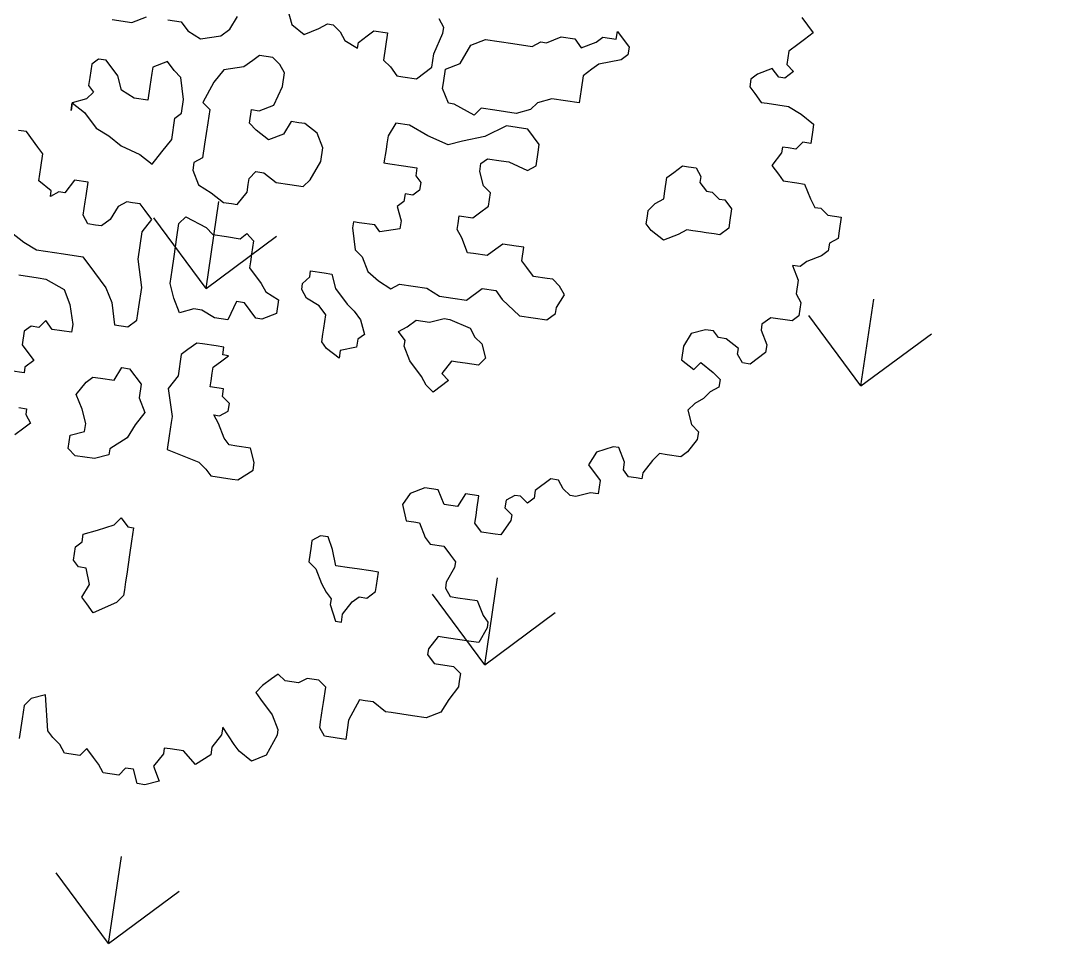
# Model space of a CAD drawing. Header units: millimetres. Extents: x 338 to 506, y 179 to 335.
# Drawn here: x 384.634 to 389.107, y 317.016 to 321.02 of the extents above; entities that cross this region are included whole.
import ezdxf

# ---------------------------------------------------------------- set-up
doc = ezdxf.new("R2010")
doc.units = ezdxf.units.MM
for name, color, linetype in [('ANDEN', 251, 'Continuous'), ('ARBOL-TOP', 3, 'Continuous'), ('MUROS', 32, 'Continuous')]:
    doc.layers.add(name, color=color, linetype=linetype)

# ---------------------------------------------------------------- blocks, each defined once
blk = doc.blocks.new('*U887')
at = {"layer": 'ANDEN', "linetype": 'Continuous', "extrusion": (0, 0, -1)}
for points in [[(-139.8345, 133.6332), (-140.5344, 78.5683), (-139.8345, 78.5683)], [(-139.8345, 133.6332), (-140.5344, 133.6332), (-140.5344, 78.5683)]]:
    blk.add_solid(points, dxfattribs=at)
blk = doc.blocks.new('*X960')
at = {"color": 0}
for p, q in [((132.618, 120.5804), (132.8874, 120.8498)), ((135.4917, 120.5804), (135.7611, 120.8498)), ((132.618, 120.5804), (132.8874, 120.311)), ((132.618, 120.5804), (132.999, 120.5804)), ((135.4917, 120.5804), (135.7611, 120.311)), ((135.4917, 120.5804), (135.8727, 120.5804)), ((134.0549, 119.1436), (134.3243, 119.413)), ((134.0549, 119.1436), (134.3243, 118.8742)), ((134.0549, 119.1436), (134.4359, 119.1436)), ((135.4917, 117.7067), (135.7611, 117.9761)), ((135.4917, 117.7067), (135.7611, 117.4373)), ((135.4917, 117.7067), (135.8727, 117.7067))]:
    blk.add_line(p, q, dxfattribs=at)
blk = doc.blocks.new('ARBOLITO')
at = {"linetype": 'ByBlock'}
for points in [[(463.3185, 69.1589), (463.333, 69.1444), (463.3247, 69.1361), (463.3185, 69.1298), (463.3102, 69.1215), (463.3102, 69.107), (463.3185, 69.1008), (463.3102, 69.0924), (463.3039, 69.0924), (463.2956, 69.1008), (463.2811, 69.0924), (463.2749, 69.0862), (463.2749, 69.0779), (463.2811, 69.0717), (463.2894, 69.0633), (463.2956, 69.0633), (463.3185, 69.0633), (463.333, 69.0571), (463.3476, 69.0488), (463.3476, 69.0426), (463.3476, 69.028), (463.3393, 69.028), (463.333, 69.0197), (463.3247, 69.0197), (463.3185, 69.0197), (463.3185, 69.0135), (463.3102, 68.9989), (463.3185, 68.9906), (463.3247, 68.9844), (463.3393, 68.9844), (463.3476, 68.9844), (463.3559, 68.9698), (463.3621, 68.9615), (463.3684, 68.9615), (463.3767, 68.9553), (463.3912, 68.9553), (463.3912, 68.9408), (463.3912, 68.9324), (463.3829, 68.9262), (463.3829, 68.9179), (463.3767, 68.9117), (463.3621, 68.9034), (463.3559, 68.8971), (463.3476, 68.8971), (463.3559, 68.8826), (463.3559, 68.868), (463.3621, 68.8597), (463.3621, 68.8452), (463.3559, 68.8389), (463.333, 68.8389), (463.3247, 68.8306), (463.3247, 68.8244), (463.333, 68.8098), (463.333, 68.8015), (463.3185, 68.787), (463.3102, 68.787), (463.3039, 68.7953), (463.3039, 68.8015), (463.2894, 68.8098), (463.2811, 68.8098), (463.2749, 68.8161), (463.2665, 68.8161), (463.252, 68.8098), (463.2458, 68.7953), (463.2458, 68.7808), (463.2603, 68.7724), (463.2665, 68.7808), (463.2811, 68.7724), (463.2894, 68.7662), (463.2894, 68.7579), (463.2811, 68.7517), (463.2749, 68.7434), (463.2665, 68.7371), (463.2603, 68.7288), (463.2665, 68.7143), (463.2749, 68.708), (463.2749, 68.6997), (463.2665, 68.6852), (463.2603, 68.6789), (463.2458, 68.6789), (463.2375, 68.6789), (463.2312, 68.6706), (463.2229, 68.6561), (463.2229, 68.6498), (463.2167, 68.6498), (463.2084, 68.6498), (463.2021, 68.6561), (463.2021, 68.6644), (463.1938, 68.6789), (463.1876, 68.6789), (463.171, 68.6706), (463.1647, 68.6561), (463.1793, 68.6415), (463.1793, 68.627), (463.171, 68.627), (463.1564, 68.6208), (463.1502, 68.6208), (463.1419, 68.627), (463.1356, 68.6353), (463.1273, 68.6353), (463.1128, 68.6208), (463.1128, 68.6124), (463.1065, 68.6062), (463.0982, 68.6124), (463.092, 68.6124), (463.0837, 68.6062), (463.0837, 68.5979), (463.092, 68.5917), (463.092, 68.5854), (463.0837, 68.5688), (463.0775, 68.5688), (463.0629, 68.5688), (463.0546, 68.5771), (463.0546, 68.5854), (463.0546, 68.5917), (463.0546, 68.6062), (463.0401, 68.6062), (463.0338, 68.5917), (463.0193, 68.5917), (463.011, 68.6062), (462.9964, 68.6062), (462.9819, 68.5979), (462.9756, 68.5854), (462.9819, 68.5688), (462.9902, 68.5688), (462.9964, 68.5688), (463.0047, 68.5543), (463.011, 68.548), (463.0255, 68.548), (463.0338, 68.5397), (463.0401, 68.5335), (463.0401, 68.5273), (463.0338, 68.5106), (463.0338, 68.5044), (463.0401, 68.4961), (463.0484, 68.4961), (463.0691, 68.4961), (463.0775, 68.4815), (463.0837, 68.4753), (463.0837, 68.4691), (463.0775, 68.4524), (463.0691, 68.4524), (463.0546, 68.4524), (463.0401, 68.4524), (463.0338, 68.4524), (463.0255, 68.4379), (463.0255, 68.4317), (463.0338, 68.4234), (463.0546, 68.4234), (463.0629, 68.4171), (463.0629, 68.4088), (463.0629, 68.4026), (463.0546, 68.388), (463.0484, 68.3735), (463.0338, 68.3652), (463.0193, 68.3652), (462.9964, 68.3652), (462.9902, 68.3652), (462.9756, 68.3735), (462.9673, 68.3735), (462.9611, 68.3735), (462.9528, 68.3506), (462.9528, 68.3299), (462.9299, 68.3299), (462.9237, 68.3382), (462.9237, 68.3444), (462.9237, 68.3589), (462.9237, 68.3652), (462.9237, 68.3818), (462.9154, 68.388), (462.9029, 68.388), (462.8946, 68.3818), (462.8801, 68.3818), (462.8717, 68.388), (462.8655, 68.3818), (462.8572, 68.3735), (462.851, 68.3652), (462.8572, 68.3589), (462.8717, 68.3444), (462.8801, 68.3299), (462.8801, 68.3236), (462.8717, 68.3008), (462.8572, 68.2925), (462.8427, 68.3008), (462.8364, 68.307), (462.8219, 68.3236), (462.8219, 68.3153), (462.8136, 68.3008), (462.8136, 68.2925), (462.799, 68.28), (462.7845, 68.2925), (462.7699, 68.2925), (462.7637, 68.2925), (462.7637, 68.2862), (462.7554, 68.2717), (462.7637, 68.2571), (462.7491, 68.2509), (462.7408, 68.2509), (462.7346, 68.2654), (462.7263, 68.2654), (462.7201, 68.2571), (462.7034, 68.2571), (462.6972, 68.2654), (462.691, 68.2717), (462.6827, 68.28), (462.6764, 68.2717), (462.6598, 68.2717), (462.6536, 68.28), (462.6453, 68.2862), (462.639, 68.2925), (462.6307, 68.3299), (462.6162, 68.3236), (462.6099, 68.3153), (462.6099, 68.3008), (462.6099, 68.28)], [(463.3185, 69.1589), (463.333, 69.1444), (463.3247, 69.1361), (463.3185, 69.1298), (463.3102, 69.1215), (463.3102, 69.107), (463.3185, 69.1008), (463.3102, 69.0924), (463.3039, 69.0924), (463.2956, 69.1008), (463.2811, 69.0924), (463.2749, 69.0862), (463.2749, 69.0779), (463.2811, 69.0717), (463.2894, 69.0633), (463.2956, 69.0633), (463.3185, 69.0633), (463.333, 69.0571), (463.3476, 69.0488), (463.3476, 69.0426), (463.3476, 69.028), (463.3393, 69.028), (463.333, 69.0197), (463.3247, 69.0197), (463.3185, 69.0197), (463.3185, 69.0135), (463.3102, 68.9989), (463.3185, 68.9906), (463.3247, 68.9844), (463.3393, 68.9844), (463.3476, 68.9844), (463.3559, 68.9698), (463.3621, 68.9615), (463.3684, 68.9615), (463.3767, 68.9553), (463.3912, 68.9553), (463.3912, 68.9408), (463.3912, 68.9324), (463.3829, 68.9262), (463.3829, 68.9179), (463.3767, 68.9117), (463.3621, 68.9034), (463.3559, 68.8971), (463.3476, 68.8971), (463.3559, 68.8826), (463.3559, 68.868), (463.3621, 68.8597), (463.3621, 68.8452), (463.3559, 68.8389), (463.333, 68.8389), (463.3247, 68.8306), (463.3247, 68.8244), (463.333, 68.8098), (463.333, 68.8015), (463.3185, 68.787), (463.3102, 68.787), (463.3039, 68.7953), (463.3039, 68.8015), (463.2894, 68.8098), (463.2811, 68.8098), (463.2749, 68.8161), (463.2665, 68.8161), (463.252, 68.8098), (463.2458, 68.7953), (463.2458, 68.7808), (463.2603, 68.7724), (463.2665, 68.7808), (463.2811, 68.7724), (463.2894, 68.7662), (463.2894, 68.7579), (463.2811, 68.7517), (463.2749, 68.7434), (463.2665, 68.7371), (463.2603, 68.7288), (463.2665, 68.7143), (463.2749, 68.708), (463.2749, 68.6997), (463.2665, 68.6852), (463.2603, 68.6789), (463.2458, 68.6789), (463.2375, 68.6789), (463.2312, 68.6706), (463.2229, 68.6561), (463.2229, 68.6498), (463.2167, 68.6498), (463.2084, 68.6498), (463.2021, 68.6561), (463.2021, 68.6644), (463.1938, 68.6789), (463.1876, 68.6789), (463.171, 68.6706), (463.1647, 68.6561), (463.1793, 68.6415), (463.1793, 68.627), (463.171, 68.627), (463.1564, 68.6208), (463.1502, 68.6208), (463.1419, 68.627), (463.1356, 68.6353), (463.1273, 68.6353), (463.1128, 68.6208), (463.1128, 68.6124), (463.1065, 68.6062), (463.0982, 68.6124), (463.092, 68.6124), (463.0837, 68.6062), (463.0837, 68.5979), (463.092, 68.5917), (463.092, 68.5854), (463.0837, 68.5688), (463.0775, 68.5688), (463.0629, 68.5688), (463.0546, 68.5771), (463.0546, 68.5854), (463.0546, 68.5917), (463.0546, 68.6062), (463.0401, 68.6062), (463.0338, 68.5917), (463.0193, 68.5917), (463.011, 68.6062), (462.9964, 68.6062), (462.9819, 68.5979), (462.9756, 68.5854), (462.9819, 68.5688), (462.9902, 68.5688), (462.9964, 68.5688), (463.0047, 68.5543), (463.011, 68.548), (463.0255, 68.548), (463.0338, 68.5397), (463.0401, 68.5335), (463.0401, 68.5273), (463.0338, 68.5106), (463.0338, 68.5044), (463.0401, 68.4961), (463.0484, 68.4961), (463.0691, 68.4961), (463.0775, 68.4815), (463.0837, 68.4753), (463.0837, 68.4691), (463.0775, 68.4524), (463.0691, 68.4524), (463.0546, 68.4524), (463.0401, 68.4524), (463.0338, 68.4524), (463.0255, 68.4379), (463.0255, 68.4317), (463.0338, 68.4234), (463.0546, 68.4234), (463.0629, 68.4171), (463.0629, 68.4088), (463.0629, 68.4026), (463.0546, 68.388), (463.0484, 68.3735), (463.0338, 68.3652), (463.0193, 68.3652), (462.9964, 68.3652), (462.9902, 68.3652), (462.9756, 68.3735), (462.9673, 68.3735), (462.9611, 68.3735), (462.9528, 68.3506), (462.9528, 68.3299), (462.9299, 68.3299), (462.9237, 68.3382), (462.9237, 68.3444), (462.9237, 68.3589), (462.9237, 68.3652), (462.9237, 68.3818), (462.9154, 68.388), (462.9029, 68.388), (462.8946, 68.3818), (462.8801, 68.3818), (462.8717, 68.388), (462.8655, 68.3818), (462.8572, 68.3735), (462.851, 68.3652), (462.8572, 68.3589), (462.8717, 68.3444), (462.8801, 68.3299), (462.8801, 68.3236), (462.8717, 68.3008), (462.8572, 68.2925), (462.8427, 68.3008), (462.8364, 68.307), (462.8219, 68.3236), (462.8219, 68.3153), (462.8136, 68.3008), (462.8136, 68.2925), (462.799, 68.28), (462.7845, 68.2925), (462.7699, 68.2925), (462.7637, 68.2925), (462.7637, 68.2862), (462.7554, 68.2717), (462.7637, 68.2571), (462.7491, 68.2509), (462.7408, 68.2509), (462.7346, 68.2654), (462.7263, 68.2654), (462.7201, 68.2571), (462.7034, 68.2571), (462.6972, 68.2654), (462.691, 68.2717), (462.6827, 68.28), (462.6764, 68.2717), (462.6598, 68.2717), (462.6536, 68.28), (462.6453, 68.2862), (462.639, 68.2925), (462.6307, 68.3299), (462.6162, 68.3236), (462.6099, 68.3153), (462.6099, 68.3008), (462.6099, 68.28)], [(462.5954, 69.0488), (462.6162, 69.0488), (462.6307, 69.0571)], [(462.6536, 69.0571), (462.6681, 69.0571), (462.6764, 69.0488), (462.691, 69.0426), (462.7117, 69.0488), (462.7201, 69.0571), (462.7263, 69.0717)], [(462.7782, 69.0862), (462.7845, 69.0717), (462.799, 69.0633), (462.8136, 69.0717), (462.8219, 69.0779), (462.8281, 69.0779), (462.8364, 69.0717), (462.8427, 69.0633), (462.8572, 69.0571), (462.8572, 69.0633), (462.8655, 69.0717), (462.8717, 69.0779), (462.8863, 69.0779), (462.8863, 69.0633), (462.8863, 69.0488), (462.8946, 69.0426), (462.9029, 69.0343), (462.9091, 69.0343), (462.9237, 69.0343), (462.9382, 69.0488), (462.9382, 69.0633), (462.9445, 69.0862), (462.9445, 69.0924), (462.9382, 69.1008)], [(462.5954, 69.0488), (462.6162, 69.0488), (462.6307, 69.0571)], [(462.6536, 69.0571), (462.6681, 69.0571), (462.6764, 69.0488), (462.691, 69.0426), (462.7117, 69.0488), (462.7201, 69.0571), (462.7263, 69.0717)], [(462.7782, 69.0862), (462.7845, 69.0717), (462.799, 69.0633), (462.8136, 69.0717), (462.8219, 69.0779), (462.8281, 69.0779), (462.8364, 69.0717), (462.8427, 69.0633), (462.8572, 69.0571), (462.8572, 69.0633), (462.8655, 69.0717), (462.8717, 69.0779), (462.8863, 69.0779), (462.8863, 69.0633), (462.8863, 69.0488), (462.8946, 69.0426), (462.9029, 69.0343), (462.9091, 69.0343), (462.9237, 69.0343), (462.9382, 69.0488), (462.9382, 69.0633), (462.9445, 69.0862), (462.9445, 69.0924), (462.9382, 69.1008)], [(462.9611, 69.0135), (462.9528, 69.028), (462.9528, 69.0343), (462.9528, 69.0488), (462.9673, 69.0571), (462.9756, 69.0779), (462.9902, 69.0862), (463.0047, 69.0862), (463.0193, 69.0862), (463.0401, 69.0862), (463.0484, 69.0924), (463.0546, 69.0924), (463.0691, 69.1008), (463.0837, 69.1008), (463.092, 69.0924), (463.1065, 69.1008), (463.1128, 69.107), (463.1273, 69.107), (463.1273, 69.1153), (463.1419, 69.1008), (463.1419, 69.0924), (463.1356, 69.0862), (463.1128, 69.0779), (463.1065, 69.0717), (463.0982, 69.0633), (463.0982, 69.0488), (463.0982, 69.0343), (463.0837, 69.0343), (463.0691, 69.0343), (463.0546, 69.028), (463.0484, 69.0197), (463.0338, 69.0135), (463.011, 69.0135), (462.9964, 69.0135), (462.9902, 69.0052), (462.9673, 69.0135), (462.9611, 69.0135), (462.9611, 69.0135)], [(462.9611, 69.0135), (462.9528, 69.028), (462.9528, 69.0343), (462.9528, 69.0488), (462.9673, 69.0571), (462.9756, 69.0779), (462.9902, 69.0862), (463.0047, 69.0862), (463.0193, 69.0862), (463.0401, 69.0862), (463.0484, 69.0924), (463.0546, 69.0924), (463.0691, 69.1008), (463.0837, 69.1008), (463.092, 69.0924), (463.1065, 69.1008), (463.1128, 69.107), (463.1273, 69.107), (463.1273, 69.1153), (463.1419, 69.1008), (463.1419, 69.0924), (463.1356, 69.0862), (463.1128, 69.0779), (463.1065, 69.0717), (463.0982, 69.0633), (463.0982, 69.0488), (463.0982, 69.0343), (463.0837, 69.0343), (463.0691, 69.0343), (463.0546, 69.028), (463.0484, 69.0197), (463.0338, 69.0135), (463.011, 69.0135), (462.9964, 69.0135), (462.9902, 69.0052), (462.9673, 69.0135), (462.9611, 69.0135)], [(462.7034, 68.9034), (462.7117, 68.8888), (462.7263, 68.8826), (462.7408, 68.8743), (462.7491, 68.8743), (462.7554, 68.8743), (462.7637, 68.8888), (462.7637, 68.8971), (462.7637, 68.9034), (462.7699, 68.9117), (462.7782, 68.9117), (462.7928, 68.9034), (462.8073, 68.9034), (462.8219, 68.9034), (462.8281, 68.9117), (462.8364, 68.9324), (462.8364, 68.947), (462.8281, 68.9615), (462.8136, 68.9698), (462.8073, 68.9698), (462.799, 68.9698), (462.7928, 68.9553), (462.7782, 68.947), (462.7637, 68.9553), (462.7554, 68.9615), (462.7554, 68.9761), (462.7637, 68.9761), (462.7782, 68.9844), (462.7845, 69.0052), (462.7845, 69.0197), (462.7782, 69.028), (462.7699, 69.0343), (462.7554, 69.0343), (462.7491, 69.028), (462.7408, 69.0197), (462.7201, 69.0135), (462.7117, 68.9989), (462.7034, 68.9761), (462.7117, 68.9698), (462.7117, 68.9553), (462.7117, 68.9324), (462.7117, 68.9179), (462.7034, 68.9117), (462.7034, 68.9034), (462.7034, 68.9034)], [(462.7034, 68.9034), (462.7117, 68.8888), (462.7263, 68.8826), (462.7408, 68.8743), (462.7491, 68.8743), (462.7554, 68.8743), (462.7637, 68.8888), (462.7637, 68.8971), (462.7637, 68.9034), (462.7699, 68.9117), (462.7782, 68.9117), (462.7928, 68.9034), (462.8073, 68.9034), (462.8219, 68.9034), (462.8281, 68.9117), (462.8364, 68.9324), (462.8364, 68.947), (462.8281, 68.9615), (462.8136, 68.9698), (462.8073, 68.9698), (462.799, 68.9698), (462.7928, 68.9553), (462.7782, 68.947), (462.7637, 68.9553), (462.7554, 68.9615), (462.7554, 68.9761), (462.7637, 68.9761), (462.7782, 68.9844), (462.7845, 69.0052), (462.7845, 69.0197), (462.7782, 69.028), (462.7699, 69.0343), (462.7554, 69.0343), (462.7491, 69.028), (462.7408, 69.0197), (462.7201, 69.0135), (462.7117, 68.9989), (462.7034, 68.9761), (462.7117, 68.9698), (462.7117, 68.9553), (462.7117, 68.9324), (462.7117, 68.9179), (462.7034, 68.9117), (462.7034, 68.9034)], [(462.5663, 68.9553), (462.5808, 68.947), (462.5954, 68.9324), (462.6099, 68.9262), (462.6245, 68.9179), (462.6453, 68.9117), (462.6598, 68.9034), (462.6681, 68.9179), (462.6764, 68.9324), (462.6764, 68.9553), (462.6827, 68.9615), (462.6827, 68.9761), (462.6764, 68.9989), (462.6681, 69.0052), (462.6598, 69.0135), (462.6453, 69.0052), (462.6453, 68.9989), (462.6453, 68.9844), (462.6453, 68.9698), (462.6307, 68.9698), (462.6162, 68.9761), (462.6099, 68.9906), (462.5954, 69.0052), (462.5871, 69.0052), (462.5808, 68.9989), (462.5808, 68.9844), (462.5808, 68.9761), (462.5871, 68.9698), (462.5808, 68.9615), (462.5663, 68.9553), (462.5663, 68.947), (462.5663, 68.9553), (462.5663, 68.9553)], [(462.5663, 68.9553), (462.5808, 68.947), (462.5954, 68.9324), (462.6099, 68.9262), (462.6245, 68.9179), (462.6453, 68.9117), (462.6598, 68.9034), (462.6681, 68.9179), (462.6764, 68.9324), (462.6764, 68.9553), (462.6827, 68.9615), (462.6827, 68.9761), (462.6764, 68.9989), (462.6681, 69.0052), (462.6598, 69.0135), (462.6453, 69.0052), (462.6453, 68.9989), (462.6453, 68.9844), (462.6453, 68.9698), (462.6307, 68.9698), (462.6162, 68.9761), (462.6099, 68.9906), (462.5954, 69.0052), (462.5871, 69.0052), (462.5808, 68.9989), (462.5808, 68.9844), (462.5808, 68.9761), (462.5871, 68.9698), (462.5808, 68.9615), (462.5663, 68.9553), (462.5663, 68.947), (462.5663, 68.9553)], [(462.9091, 68.868), (462.9029, 68.8743), (462.8863, 68.8743), (462.8801, 68.8743), (462.8801, 68.868), (462.8863, 68.8452), (462.8946, 68.8389), (462.9029, 68.8244), (462.9154, 68.8161), (462.9299, 68.8098), (462.9382, 68.8161), (462.9528, 68.8161), (462.9673, 68.8161), (462.9819, 68.8098), (462.9964, 68.8098), (463.011, 68.8098), (463.0255, 68.8244), (463.0401, 68.8244), (463.0484, 68.8161), (463.0691, 68.8015), (463.0837, 68.8015), (463.0982, 68.8015), (463.1065, 68.8098), (463.1065, 68.8161), (463.1128, 68.8306), (463.1065, 68.8389), (463.0982, 68.8452), (463.092, 68.8452), (463.0775, 68.8452), (463.0691, 68.8535), (463.0629, 68.8597), (463.0629, 68.8743), (463.0546, 68.8743), (463.0401, 68.8743), (463.0338, 68.868), (463.0255, 68.8597), (463.011, 68.8597), (463.0047, 68.8597), (462.9964, 68.8743), (462.9902, 68.8826), (462.9902, 68.8888), (462.9902, 68.8971), (463.0047, 68.8971), (463.011, 68.9034), (463.0193, 68.9117), (463.0193, 68.9262), (463.011, 68.9324), (463.0047, 68.947), (463.0047, 68.9553), (463.011, 68.9615), (463.0255, 68.9615), (463.0338, 68.9615), (463.0546, 68.9553), (463.0629, 68.9615), (463.0629, 68.9761), (463.0629, 68.9844), (463.0484, 68.9989), (463.0255, 68.9989), (463.0047, 68.9844), (462.9819, 68.9761), (462.9673, 68.9698), (462.9445, 68.9761), (462.9237, 68.9844), (462.9091, 68.9844), (462.9029, 68.9698), (462.9029, 68.9615), (462.9029, 68.9553), (462.9029, 68.9408), (462.9091, 68.9408), (462.9237, 68.9408), (462.9382, 68.9408), (462.9382, 68.9324), (462.9445, 68.9262), (462.9445, 68.9179), (462.9382, 68.9117), (462.9299, 68.9117), (462.9299, 68.9034), (462.9237, 68.8971), (462.9299, 68.8826), (462.9299, 68.8743), (462.9091, 68.868), (462.9091, 68.868)], [(462.9091, 68.868), (462.9029, 68.8743), (462.8863, 68.8743), (462.8801, 68.8743), (462.8801, 68.868), (462.8863, 68.8452), (462.8946, 68.8389), (462.9029, 68.8244), (462.9154, 68.8161), (462.9299, 68.8098), (462.9382, 68.8161), (462.9528, 68.8161), (462.9673, 68.8161), (462.9819, 68.8098), (462.9964, 68.8098), (463.011, 68.8098), (463.0255, 68.8244), (463.0401, 68.8244), (463.0484, 68.8161), (463.0691, 68.8015), (463.0837, 68.8015), (463.0982, 68.8015), (463.1065, 68.8098), (463.1065, 68.8161), (463.1128, 68.8306), (463.1065, 68.8389), (463.0982, 68.8452), (463.092, 68.8452), (463.0775, 68.8452), (463.0691, 68.8535), (463.0629, 68.8597), (463.0629, 68.8743), (463.0546, 68.8743), (463.0401, 68.8743), (463.0338, 68.868), (463.0255, 68.8597), (463.011, 68.8597), (463.0047, 68.8597), (462.9964, 68.8743), (462.9902, 68.8826), (462.9902, 68.8888), (462.9902, 68.8971), (463.0047, 68.8971), (463.011, 68.9034), (463.0193, 68.9117), (463.0193, 68.9262), (463.011, 68.9324), (463.0047, 68.947), (463.0047, 68.9553), (463.011, 68.9615), (463.0255, 68.9615), (463.0338, 68.9615), (463.0546, 68.9553), (463.0629, 68.9615), (463.0629, 68.9761), (463.0629, 68.9844), (463.0484, 68.9989), (463.0255, 68.9989), (463.0047, 68.9844), (462.9819, 68.9761), (462.9673, 68.9698), (462.9445, 68.9761), (462.9237, 68.9844), (462.9091, 68.9844), (462.9029, 68.9698), (462.9029, 68.9615), (462.9029, 68.9553), (462.9029, 68.9408), (462.9091, 68.9408), (462.9237, 68.9408), (462.9382, 68.9408), (462.9382, 68.9324), (462.9445, 68.9262), (462.9445, 68.9179), (462.9382, 68.9117), (462.9299, 68.9117), (462.9299, 68.9034), (462.9237, 68.8971), (462.9299, 68.8826), (462.9299, 68.8743), (462.9091, 68.868)], [(463.2375, 68.9179), (463.2312, 68.9179), (463.2229, 68.9117), (463.2084, 68.9034), (463.1938, 68.9117), (463.1876, 68.9179), (463.1876, 68.9262), (463.1876, 68.9324), (463.1938, 68.9408), (463.2021, 68.947), (463.2021, 68.9553), (463.2021, 68.9698), (463.2084, 68.9761), (463.2167, 68.9844), (463.2229, 68.9844), (463.2312, 68.9844), (463.2375, 68.9761), (463.2375, 68.9698), (463.2458, 68.9615), (463.252, 68.9615), (463.2603, 68.9553), (463.2665, 68.9553), (463.2749, 68.947), (463.2749, 68.9324), (463.2749, 68.9262), (463.2665, 68.9179), (463.2603, 68.9179), (463.252, 68.9179), (463.2458, 68.9179), (463.2375, 68.9179), (463.2375, 68.9179)], [(463.2375, 68.9179), (463.2312, 68.9179), (463.2229, 68.9117), (463.2084, 68.9034), (463.1938, 68.9117), (463.1876, 68.9179), (463.1876, 68.9262), (463.1876, 68.9324), (463.1938, 68.9408), (463.2021, 68.947), (463.2021, 68.9553), (463.2021, 68.9698), (463.2084, 68.9761), (463.2167, 68.9844), (463.2229, 68.9844), (463.2312, 68.9844), (463.2375, 68.9761), (463.2375, 68.9698), (463.2458, 68.9615), (463.252, 68.9615), (463.2603, 68.9553), (463.2665, 68.9553), (463.2749, 68.947), (463.2749, 68.9324), (463.2749, 68.9262), (463.2665, 68.9179), (463.2603, 68.9179), (463.252, 68.9179), (463.2458, 68.9179), (463.2375, 68.9179)], [(462.5227, 68.8098), (462.5372, 68.8015), (462.5517, 68.7953), (462.5808, 68.7953), (462.6016, 68.7953), (462.6162, 68.7808), (462.6307, 68.7662), (462.639, 68.7517), (462.6453, 68.7288), (462.6598, 68.7288), (462.6681, 68.7371), (462.6681, 68.7517), (462.6681, 68.7724), (462.6598, 68.8015), (462.6598, 68.8161), (462.6598, 68.8306), (462.6681, 68.8452), (462.6598, 68.8535), (462.6536, 68.8597), (462.6453, 68.8597), (462.639, 68.8597), (462.6307, 68.8535), (462.6245, 68.8389), (462.6162, 68.8306), (462.6099, 68.8306), (462.6016, 68.8306), (462.5954, 68.8389), (462.5954, 68.8535), (462.5954, 68.8597), (462.5954, 68.8743), (462.5808, 68.8743), (462.5725, 68.8597), (462.5663, 68.8597), (462.558, 68.8535), (462.558, 68.8597), (462.5434, 68.868), (462.5434, 68.8826), (462.5434, 68.8971), (462.5372, 68.9034), (462.5227, 68.9179), (462.5143, 68.9179)], [(462.5227, 68.8098), (462.5372, 68.8015), (462.5517, 68.7953), (462.5808, 68.7953), (462.6016, 68.7953), (462.6162, 68.7808), (462.6307, 68.7662), (462.639, 68.7517), (462.6453, 68.7288), (462.6598, 68.7288), (462.6681, 68.7371), (462.6681, 68.7517), (462.6681, 68.7724), (462.6598, 68.8015), (462.6598, 68.8161), (462.6598, 68.8306), (462.6681, 68.8452), (462.6598, 68.8535), (462.6536, 68.8597), (462.6453, 68.8597), (462.639, 68.8597), (462.6307, 68.8535), (462.6245, 68.8389), (462.6162, 68.8306), (462.6099, 68.8306), (462.6016, 68.8306), (462.5954, 68.8389), (462.5954, 68.8535), (462.5954, 68.8597), (462.5954, 68.8743), (462.5808, 68.8743), (462.5725, 68.8597), (462.5663, 68.8597), (462.558, 68.8535), (462.558, 68.8597), (462.5434, 68.868), (462.5434, 68.8826), (462.5434, 68.8971), (462.5372, 68.9034), (462.5227, 68.9179), (462.5143, 68.9179)], [(462.5372, 68.7662), (462.558, 68.7662), (462.5663, 68.7662), (462.5871, 68.7579), (462.5954, 68.7434), (462.6016, 68.7226), (462.6016, 68.7143), (462.5808, 68.7143), (462.5725, 68.7226), (462.5663, 68.7143), (462.558, 68.7143), (462.5517, 68.708), (462.5517, 68.6935), (462.5663, 68.6789), (462.558, 68.6706), (462.558, 68.6644), (462.5434, 68.6644)], [(462.558, 68.627), (462.5663, 68.627), (462.5663, 68.6208), (462.5725, 68.6124), (462.5663, 68.6062), (462.558, 68.5979)], [(462.5372, 68.7662), (462.558, 68.7662), (462.5663, 68.7662), (462.5871, 68.7579), (462.5954, 68.7434), (462.6016, 68.7226), (462.6016, 68.7143), (462.5808, 68.7143), (462.5725, 68.7226), (462.5663, 68.7143), (462.558, 68.7143), (462.5517, 68.708), (462.5517, 68.6935), (462.5663, 68.6789), (462.558, 68.6706), (462.558, 68.6644), (462.5434, 68.6644)], [(462.558, 68.627), (462.5663, 68.627), (462.5663, 68.6208), (462.5725, 68.6124), (462.5663, 68.6062), (462.558, 68.5979)], [(462.7034, 68.7662), (462.6972, 68.7808), (462.6972, 68.7953), (462.6972, 68.8098), (462.6972, 68.8306), (462.6972, 68.8452), (462.7034, 68.8535), (462.7263, 68.8452), (462.7346, 68.8389), (462.7491, 68.8389), (462.7637, 68.8389), (462.7699, 68.8452), (462.7782, 68.8389), (462.7782, 68.8244), (462.7782, 68.8161), (462.7782, 68.8098), (462.7928, 68.7953), (462.799, 68.787), (462.8136, 68.7808), (462.8136, 68.7662), (462.799, 68.7579), (462.7928, 68.7579), (462.7782, 68.7724), (462.7699, 68.7724), (462.7637, 68.7517), (462.7491, 68.7517), (462.7346, 68.7579), (462.7263, 68.7579), (462.7117, 68.7517), (462.7034, 68.7662), (462.7034, 68.7662)], [(462.7034, 68.7662), (462.6972, 68.7808), (462.6972, 68.7953), (462.6972, 68.8098), (462.6972, 68.8306), (462.6972, 68.8452), (462.7034, 68.8535), (462.7263, 68.8452), (462.7346, 68.8389), (462.7491, 68.8389), (462.7637, 68.8389), (462.7699, 68.8452), (462.7782, 68.8389), (462.7782, 68.8244), (462.7782, 68.8161), (462.7782, 68.8098), (462.7928, 68.7953), (462.799, 68.787), (462.8136, 68.7808), (462.8136, 68.7662), (462.799, 68.7579), (462.7928, 68.7579), (462.7782, 68.7724), (462.7699, 68.7724), (462.7637, 68.7517), (462.7491, 68.7517), (462.7346, 68.7579), (462.7263, 68.7579), (462.7117, 68.7517), (462.7034, 68.7662)], [(462.8863, 68.7288), (462.8717, 68.7371), (462.8655, 68.7434), (462.8655, 68.7517), (462.8655, 68.7579), (462.8655, 68.7724), (462.8572, 68.7808), (462.8427, 68.787), (462.8364, 68.7953), (462.8364, 68.8015), (462.8427, 68.8098), (462.8427, 68.8161), (462.8572, 68.8161), (462.8655, 68.8161), (462.8717, 68.8015), (462.8863, 68.787), (462.8946, 68.7808), (462.9029, 68.7724), (462.9091, 68.7579), (462.9029, 68.7517), (462.9029, 68.7434), (462.8863, 68.7371), (462.8863, 68.7288), (462.8863, 68.7288)], [(462.8863, 68.7288), (462.8717, 68.7371), (462.8655, 68.7434), (462.8655, 68.7517), (462.8655, 68.7579), (462.8655, 68.7724), (462.8572, 68.7808), (462.8427, 68.787), (462.8364, 68.7953), (462.8364, 68.8015), (462.8427, 68.8098), (462.8427, 68.8161), (462.8572, 68.8161), (462.8655, 68.8161), (462.8717, 68.8015), (462.8863, 68.787), (462.8946, 68.7808), (462.9029, 68.7724), (462.9091, 68.7579), (462.9029, 68.7517), (462.9029, 68.7434), (462.8863, 68.7371), (462.8863, 68.7288)], [(462.9902, 68.708), (462.9819, 68.7143), (462.9756, 68.7226), (462.9611, 68.7371), (462.9528, 68.7517), (462.9528, 68.7579), (462.9445, 68.7662), (462.9528, 68.7724), (462.9611, 68.7808), (462.9756, 68.7808), (462.9902, 68.787), (462.9964, 68.787), (463.0193, 68.7808), (463.0255, 68.7724), (463.0338, 68.7662), (463.0401, 68.7517), (463.0338, 68.7434), (463.0193, 68.7434), (463.011, 68.7434), (463.0047, 68.7434), (462.9964, 68.7288), (463.0047, 68.7226), (462.9902, 68.708), (462.9902, 68.708)], [(462.9902, 68.708), (462.9819, 68.7143), (462.9756, 68.7226), (462.9611, 68.7371), (462.9528, 68.7517), (462.9528, 68.7579), (462.9445, 68.7662), (462.9528, 68.7724), (462.9611, 68.7808), (462.9756, 68.7808), (462.9902, 68.787), (462.9964, 68.787), (463.0193, 68.7808), (463.0255, 68.7724), (463.0338, 68.7662), (463.0401, 68.7517), (463.0338, 68.7434), (463.0193, 68.7434), (463.011, 68.7434), (463.0047, 68.7434), (462.9964, 68.7288), (463.0047, 68.7226), (462.9902, 68.708)], [(462.7554, 68.5979), (462.7637, 68.5917), (462.7699, 68.5854), (462.7928, 68.5854), (462.799, 68.5854), (462.8136, 68.5979), (462.8136, 68.6062), (462.8073, 68.6208), (462.7928, 68.6208), (462.7845, 68.6208), (462.7782, 68.627), (462.7699, 68.6415), (462.7637, 68.6498), (462.7699, 68.6498), (462.7782, 68.6561), (462.7782, 68.6644), (462.7699, 68.6706), (462.7699, 68.6789), (462.7554, 68.6789), (462.7554, 68.6852), (462.7554, 68.6935), (462.7554, 68.6997), (462.7637, 68.708), (462.7699, 68.7143), (462.7637, 68.7143), (462.7637, 68.7226), (462.7554, 68.7226), (462.7408, 68.7226), (462.7346, 68.7226), (462.7263, 68.7143), (462.7201, 68.708), (462.7201, 68.6852), (462.7117, 68.6706), (462.7201, 68.6415), (462.7201, 68.6353), (462.7201, 68.6208), (462.7201, 68.6062), (462.7554, 68.5979), (462.7554, 68.5979)], [(462.7554, 68.5979), (462.7637, 68.5917), (462.7699, 68.5854), (462.7928, 68.5854), (462.799, 68.5854), (462.8136, 68.5979), (462.8136, 68.6062), (462.8073, 68.6208), (462.7928, 68.6208), (462.7845, 68.6208), (462.7782, 68.627), (462.7699, 68.6415), (462.7637, 68.6498), (462.7699, 68.6498), (462.7782, 68.6561), (462.7782, 68.6644), (462.7699, 68.6706), (462.7699, 68.6789), (462.7554, 68.6789), (462.7554, 68.6852), (462.7554, 68.6935), (462.7554, 68.6997), (462.7637, 68.708), (462.7699, 68.7143), (462.7637, 68.7143), (462.7637, 68.7226), (462.7554, 68.7226), (462.7408, 68.7226), (462.7346, 68.7226), (462.7263, 68.7143), (462.7201, 68.708), (462.7201, 68.6852), (462.7117, 68.6706), (462.7201, 68.6415), (462.7201, 68.6353), (462.7201, 68.6208), (462.7201, 68.6062), (462.7554, 68.5979)], [(462.6245, 68.5854), (462.6162, 68.5917), (462.6162, 68.6062), (462.6307, 68.6124), (462.6307, 68.6208), (462.6245, 68.6353), (462.6162, 68.6498), (462.6245, 68.6644), (462.6307, 68.6706), (462.639, 68.6706), (462.6536, 68.6706), (462.6598, 68.6852), (462.6681, 68.6852), (462.6827, 68.6706), (462.6827, 68.6561), (462.691, 68.6415), (462.6827, 68.627), (462.6764, 68.6124), (462.6598, 68.5979), (462.6598, 68.5917), (462.6453, 68.5854), (462.6245, 68.5854), (462.6245, 68.5854)], [(462.6245, 68.5854), (462.6162, 68.5917), (462.6162, 68.6062), (462.6307, 68.6124), (462.6307, 68.6208), (462.6245, 68.6353), (462.6162, 68.6498), (462.6245, 68.6644), (462.6307, 68.6706), (462.639, 68.6706), (462.6536, 68.6706), (462.6598, 68.6852), (462.6681, 68.6852), (462.6827, 68.6706), (462.6827, 68.6561), (462.691, 68.6415), (462.6827, 68.627), (462.6764, 68.6124), (462.6598, 68.5979), (462.6598, 68.5917), (462.6453, 68.5854), (462.6245, 68.5854)], [(462.9299, 68.4524), (462.9299, 68.4608), (462.9382, 68.4753), (462.9445, 68.4815), (462.9528, 68.4815), (462.9611, 68.4899), (462.9611, 68.4961), (462.9611, 68.5106), (462.9528, 68.5106), (462.9382, 68.5106), (462.9299, 68.5106), (462.9154, 68.5106), (462.9091, 68.5273), (462.9029, 68.5397), (462.8946, 68.5397), (462.8863, 68.5335), (462.8863, 68.5273), (462.8863, 68.5106), (462.8946, 68.5044), (462.9029, 68.4899), (462.9091, 68.4815), (462.9154, 68.4753), (462.9154, 68.4691), (462.9237, 68.4524), (462.9299, 68.4524), (462.9299, 68.4524)], [(462.9299, 68.4524), (462.9299, 68.4608), (462.9382, 68.4753), (462.9445, 68.4815), (462.9528, 68.4815), (462.9611, 68.4899), (462.9611, 68.4961), (462.9611, 68.5106), (462.9528, 68.5106), (462.9382, 68.5106), (462.9299, 68.5106), (462.9154, 68.5106), (462.9091, 68.5273), (462.9029, 68.5397), (462.8946, 68.5397), (462.8863, 68.5335), (462.8863, 68.5273), (462.8863, 68.5106), (462.8946, 68.5044), (462.9029, 68.4899), (462.9091, 68.4815), (462.9154, 68.4753), (462.9154, 68.4691), (462.9237, 68.4524), (462.9299, 68.4524)], [(462.6681, 68.4234), (462.6598, 68.4317), (462.6536, 68.4379), (462.6598, 68.4524), (462.6536, 68.4691), (462.6453, 68.4691), (462.639, 68.4753), (462.639, 68.4899), (462.6453, 68.4961), (462.6453, 68.5044), (462.6598, 68.5106), (462.6764, 68.5189), (462.6827, 68.5273), (462.691, 68.5189), (462.6972, 68.5189), (462.6972, 68.5044), (462.6972, 68.4899), (462.6972, 68.4691), (462.6972, 68.4608), (462.6972, 68.4524), (462.6972, 68.4462), (462.691, 68.4379), (462.6681, 68.4234), (462.6681, 68.4234)], [(462.6681, 68.4234), (462.6598, 68.4317), (462.6536, 68.4379), (462.6598, 68.4524), (462.6536, 68.4691), (462.6453, 68.4691), (462.639, 68.4753), (462.639, 68.4899), (462.6453, 68.4961), (462.6453, 68.5044), (462.6598, 68.5106), (462.6764, 68.5189), (462.6827, 68.5273), (462.691, 68.5189), (462.6972, 68.5189), (462.6972, 68.5044), (462.6972, 68.4899), (462.6972, 68.4691), (462.6972, 68.4608), (462.6972, 68.4524), (462.6972, 68.4462), (462.691, 68.4379), (462.6681, 68.4234)]]:
    blk.add_lwpolyline(points, dxfattribs=at)
blk = doc.blocks.new('A$C7152A42C')
at = {"layer": 'ANDEN', "linetype": 'Continuous'}
blk.add_blockref('*U887', (0, 0), dxfattribs=at)
at = {"layer": 'ANDEN', "color": 251, "linetype": 'Continuous'}
blk.add_blockref('*X960', (0, 0), dxfattribs=at)
at = {"layer": 'ARBOL-TOP', "color": 3, "linetype": 'ByBlock', "xscale": 4.090679926752369, "yscale": 4.090679926752369, "zscale": 4.090679926752369, "rotation": 270}
blk.add_blockref('ARBOLITO', (-145.87066, 2013.48433), dxfattribs=at)

msp = doc.modelspace()

# ---------------------------------------------------------------- block references
at = {"layer": 'MUROS', "color": 32, "rotation": 81.53046525965426}
msp.add_blockref('A$C7152A42C', (484.7482, 168.0844), dxfattribs=at)

doc.saveas('drawing.dxf')
